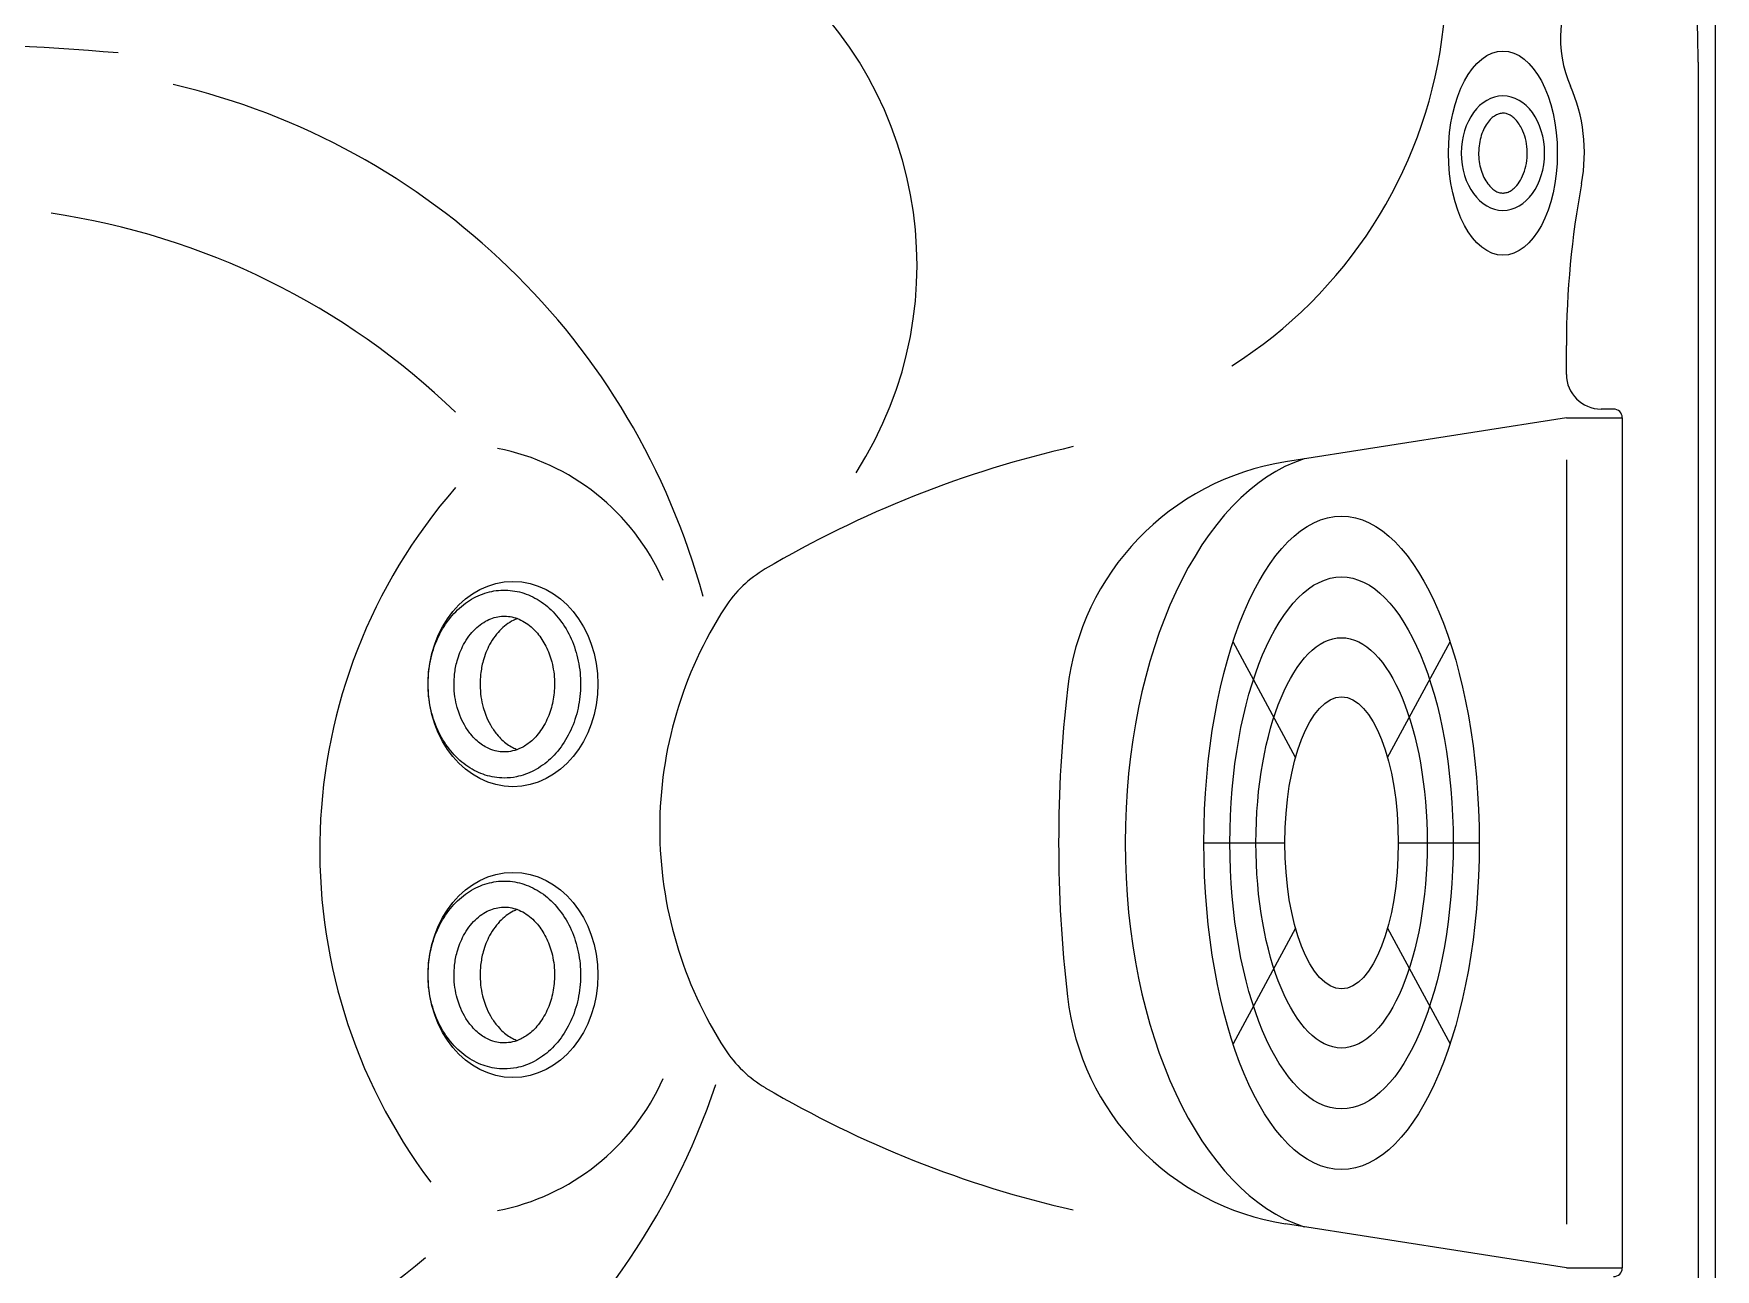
# Model space of a CAD drawing. Header units: millimetres. Extents: x -1155.38 to -1153.28, y 2264.62 to 2266.72.
# Drawn here: x -1154.249 to -1153.28, y 2265.428 to 2266.14 of the extents above; entities that cross this region are included whole.
import ezdxf

# ---------------------------------------------------------------- set-up
doc = ezdxf.new("R2010")
doc.units = ezdxf.units.MM
doc.header["$LTSCALE"] = 10
doc.layers.add('jacuzzi', color=1, linetype='Continuous')

msp = doc.modelspace()

# ---------------------------------------------------------------- linework, layer by layer
at = {"layer": 'jacuzzi'}
for p, q in [((-1153.29048, 2266.12403), (-1153.29048, 2265.22403)), ((-1153.36628, 2265.94403), (-1153.36628, 2265.96059)), ((-1153.33912, 2265.92403), (-1153.34628, 2265.92403)), ((-1153.36628, 2265.91903), (-1153.52801, 2265.89359)), ((-1153.36628, 2265.91903), (-1153.52801, 2265.89359)), ((-1153.36628, 2265.91903), (-1153.33412, 2265.91903)), ((-1153.33412, 2265.91903), (-1153.33412, 2265.42903)), ((-1153.33412, 2265.91903), (-1153.33412, 2265.42903)), ((-1153.36628, 2265.89484), (-1153.36628, 2265.45423)), ((-1153.52234, 2265.72314), (-1153.55834, 2265.78984)), ((-1153.46931, 2265.72314), (-1153.43331, 2265.78984)), ((-1153.57512, 2265.67403), (-1153.52848, 2265.67403)), ((-1153.46317, 2265.67403), (-1153.41653, 2265.67403)), ((-1153.52234, 2265.62492), (-1153.55834, 2265.55822)), ((-1153.46931, 2265.62492), (-1153.43331, 2265.55822)), ((-1153.36628, 2265.42903), (-1153.52801, 2265.45446)), ((-1153.36628, 2265.42903), (-1153.52801, 2265.45446)), ((-1153.36628, 2265.42903), (-1153.33412, 2265.42903))]:
    msp.add_line(p, q, dxfattribs=at)
at = {"layer": 'jacuzzi', "color": 3}
msp.add_lwpolyline([(-1155.38048, 2266.43403), (-1155.38048, 2264.91403, 0.414214), (-1155.09048, 2264.62403), (-1153.57048, 2264.62403, 0.414214), (-1153.28048, 2264.91403), (-1153.28048, 2266.43403, 0.414214), (-1153.57048, 2266.72403), (-1155.09048, 2266.72403, 0.414214)], format="xyb", close=True, dxfattribs=at)
at = {"layer": 'jacuzzi'}
for centre, radius, start, end in [((-1153.88048, 2266.12403), 0.59, 0, 90), ((-1153.70179, 2266.17373), 0.26634, 302.43253, 41.74173), ((-1153.96234, 2266.00705), 0.22197, 327.35545, 140.00307), ((-1153.29968, 2266.13772), 0.07, 148.2715, 203.30455), ((-1154.30342, 2265.00484), 1.12908, 84.77684, 98.60787), ((-1154.26348, 2265.70779), 0.41423, 15.14359, 76.80538), ((-1152.86628, 2265.96059), 0.5, 169.25903, 180), ((-1154.30047, 2265.61839), 0.42291, 45.9116, 81.67089), ((-1153.34628, 2265.94403), 0.02, 180, 270), ((-1153.33912, 2265.91903), 0.005, 0, 90), ((-1153.51227, 2265.29607), 0.62182, 102.83279, 120.49302), ((-1154.00728, 2265.77172), 0.13205, 23.9115, 78.97537), ((-1153.50471, 2265.74542), 0.15, 98.93704, 173.46681), ((-1153.76613, 2265.66983), 0.3183, 138.95073, 216.95814), ((-1153.79228, 2265.77157), 0.07, 120.49302, 147.12712), ((-1153.65433, 2265.68242), 0.23425, 147.12712, 180), ((-1152.88137, 2265.67403), 0.77741, 173.46681, 186.53319), ((-1153.65433, 2265.68242), 0.23425, 180, 212.87288), ((-1153.50471, 2265.60264), 0.15, 186.53319, 261.06296), ((-1153.79228, 2265.59327), 0.07, 212.87288, 239.50698), ((-1154.25745, 2265.67065), 0.42363, 276.89524, 341.30523), ((-1154.00728, 2265.59171), 0.13205, 281.02463, 336.0885), ((-1153.51227, 2266.06876), 0.62182, 239.50698, 257.16721), ((-1154.30413, 2265.76486), 0.43298, 278.84989, 310.40243), ((-1153.33912, 2265.42903), 0.005, 270, 0)]:
    msp.add_arc(centre, radius, start, end, dxfattribs=at)
for centre, major_axis, ratio in [((-1153.40286, 2266.07151), (0, -0.05884), 0.532442), ((-1153.49582, 2265.67403), (0, -0.18824), 0.421246), ((-1153.9731, 2265.76554), (0, -0.05914), 0.827692), ((-1153.49582, 2265.67403), (0, -0.15324), 0.419572), ((-1153.49582, 2265.67403), (0, -0.11824), 0.416909), ((-1153.49582, 2265.67403), (0, 0.08413), 0.388089), ((-1153.9731, 2265.59788), (0, -0.05914), 0.827692)]:
    msp.add_ellipse(centre, major_axis=major_axis, ratio=ratio, dxfattribs=at)
for centre, major_axis, ratio, start_param, end_param in [((-1153.40286, 2266.07151), (0, 0.06878), 0.682372, 4.451568, 5.306677), ((-1153.49582, 2265.67403), (0, 0.22463), 0.554957, 0.174102, 2.967491)]:
    msp.add_ellipse(centre, major_axis=major_axis, ratio=ratio, start_param=start_param, end_param=end_param, dxfattribs=at)
at = {"layer": 'jacuzzi', "extrusion": (0, 0, -1)}
msp.add_ellipse((-1153.40286, 2266.07151), major_axis=(0, 0.033), ratio=0.727273, dxfattribs=at)
at = {"layer": 'jacuzzi'}
for points, knots in [([(-1153.40286, 2266.09451), (-1153.40227, 2266.09451), (-1153.40167, 2266.09444), (-1153.40044, 2266.09414), (-1153.3998, 2266.09391), (-1153.39847, 2266.09325), (-1153.39778, 2266.09282), (-1153.39639, 2266.09171), (-1153.39569, 2266.09104), (-1153.39432, 2266.08946), (-1153.39365, 2266.08855), (-1153.3924, 2266.08651), (-1153.39182, 2266.08538), (-1153.39057, 2266.0824), (-1153.38997, 2266.08045), (-1153.38913, 2266.07635), (-1153.3889, 2266.0742), (-1153.38884, 2266.06988), (-1153.389, 2266.06771), (-1153.38972, 2266.06355), (-1153.39026, 2266.06155), (-1153.39165, 2266.05792), (-1153.3925, 2266.05627), (-1153.39435, 2266.05346), (-1153.39536, 2266.05229), (-1153.39718, 2266.05064), (-1153.39798, 2266.05007), (-1153.39953, 2266.04921), (-1153.40028, 2266.04893), (-1153.40171, 2266.04857), (-1153.40239, 2266.0485), (-1153.40377, 2266.04854), (-1153.40446, 2266.04865), (-1153.40591, 2266.0491), (-1153.40667, 2266.04944), (-1153.40825, 2266.05042), (-1153.40906, 2266.05105), (-1153.41067, 2266.05265), (-1153.41146, 2266.05361), (-1153.41295, 2266.05583), (-1153.41365, 2266.05709), (-1153.41486, 2266.05986), (-1153.41538, 2266.06137), (-1153.4162, 2266.06454), (-1153.4165, 2266.06621), (-1153.41686, 2266.06962), (-1153.41691, 2266.07135), (-1153.41675, 2266.0748), (-1153.41655, 2266.0765), (-1153.41591, 2266.07979), (-1153.41547, 2266.08137), (-1153.4144, 2266.08432), (-1153.41377, 2266.08569), (-1153.41237, 2266.08814), (-1153.4116, 2266.08923), (-1153.41002, 2266.09108), (-1153.40921, 2266.09184), (-1153.4076, 2266.09305), (-1153.40682, 2266.0935), (-1153.40531, 2266.09415), (-1153.4046, 2266.09434), (-1153.40355, 2266.09449), (-1153.40321, 2266.09451), (-1153.40286, 2266.09451)], [0, 0, 0, 0, 0.174374, 0.174374, 0.348747, 0.348747, 0.523121, 0.523121, 0.697494, 0.697494, 0.871868, 0.871868, 1.046241, 1.046241, 1.298301, 1.298301, 1.550361, 1.550361, 1.802421, 1.802421, 2.054481, 2.054481, 2.306541, 2.306541, 2.558601, 2.558601, 2.759925, 2.759925, 2.961248, 2.961248, 3.162572, 3.162572, 3.363895, 3.363895, 3.565218, 3.565218, 3.766542, 3.766542, 3.967865, 3.967865, 4.169188, 4.169188, 4.370512, 4.370512, 4.571835, 4.571835, 4.773159, 4.773159, 4.974482, 4.974482, 5.175805, 5.175805, 5.377129, 5.377129, 5.578452, 5.578452, 5.779775, 5.779775, 5.981099, 5.981099, 6.182422, 6.182422, 6.283185, 6.283185, 6.283185, 6.283185]), ([(-1153.97811, 2265.7114), (-1153.97579, 2265.7114), (-1153.97347, 2265.71163), (-1153.96765, 2265.71278), (-1153.96418, 2265.71401), (-1153.95754, 2265.71751), (-1153.95438, 2265.71978), (-1153.94858, 2265.72523), (-1153.94594, 2265.72842), (-1153.94136, 2265.73553), (-1153.93943, 2265.73945), (-1153.93643, 2265.74779), (-1153.93535, 2265.7522), (-1153.93414, 2265.76122), (-1153.934, 2265.76583), (-1153.93467, 2265.77494), (-1153.93547, 2265.77944), (-1153.93797, 2265.78804), (-1153.93966, 2265.79214), (-1153.9438, 2265.79966), (-1153.94626, 2265.80308), (-1153.95174, 2265.80906), (-1153.95477, 2265.81161), (-1153.9612, 2265.8157), (-1153.9646, 2265.81724), (-1153.97158, 2265.81926), (-1153.97515, 2265.81974), (-1153.98229, 2265.81962), (-1153.98585, 2265.81901), (-1153.99279, 2265.81675), (-1153.99616, 2265.81509), (-1154.0025, 2265.81077), (-1154.00548, 2265.80811), (-1154.01082, 2265.80193), (-1154.0132, 2265.79842), (-1154.01716, 2265.79074), (-1154.01876, 2265.78659), (-1154.02105, 2265.7779), (-1154.02175, 2265.77337), (-1154.0222, 2265.76424), (-1154.02195, 2265.75964), (-1154.02052, 2265.75067), (-1154.01934, 2265.7463), (-1154.01614, 2265.73808), (-1154.01412, 2265.73423), (-1154.00939, 2265.72728), (-1154.00668, 2265.7242), (-1154.00076, 2265.71896), (-1153.99755, 2265.71681), (-1153.99085, 2265.71355), (-1153.98735, 2265.71243), (-1153.98192, 2265.71156), (-1153.98001, 2265.7114), (-1153.97811, 2265.7114)], [0, 0, 0, 0, 0.162022, 0.162022, 0.411522, 0.411522, 0.661023, 0.661023, 0.910523, 0.910523, 1.160024, 1.160024, 1.409524, 1.409524, 1.659024, 1.659024, 1.908525, 1.908525, 2.158025, 2.158025, 2.407526, 2.407526, 2.657026, 2.657026, 2.906526, 2.906526, 3.156027, 3.156027, 3.405527, 3.405527, 3.655028, 3.655028, 3.904528, 3.904528, 4.154029, 4.154029, 4.403529, 4.403529, 4.653029, 4.653029, 4.90253, 4.90253, 5.15203, 5.15203, 5.401531, 5.401531, 5.651031, 5.651031, 5.900532, 5.900532, 6.150032, 6.150032, 6.283185, 6.283185, 6.283185, 6.283185]), ([(-1153.97811, 2265.7264), (-1153.97651, 2265.7264), (-1153.97491, 2265.72659), (-1153.97169, 2265.72735), (-1153.97007, 2265.72793), (-1153.96756, 2265.72917), (-1153.96665, 2265.72968), (-1153.96485, 2265.73086), (-1153.96396, 2265.73152), (-1153.96204, 2265.73312), (-1153.96102, 2265.73409), (-1153.95905, 2265.73624), (-1153.9581, 2265.73742), (-1153.9563, 2265.73997), (-1153.95545, 2265.74134), (-1153.95388, 2265.74427), (-1153.95316, 2265.74581), (-1153.95194, 2265.7489), (-1153.95143, 2265.75043), (-1153.95055, 2265.75359), (-1153.95018, 2265.75521), (-1153.94962, 2265.75848), (-1153.94941, 2265.76013), (-1153.94917, 2265.76346), (-1153.94913, 2265.76514), (-1153.94922, 2265.76878), (-1153.94938, 2265.77072), (-1153.94992, 2265.77457), (-1153.9503, 2265.77646), (-1153.9512, 2265.7799), (-1153.95169, 2265.78146), (-1153.95283, 2265.78447), (-1153.95346, 2265.78593), (-1153.95487, 2265.78871), (-1153.95564, 2265.79005), (-1153.95728, 2265.79255), (-1153.95816, 2265.79373), (-1153.96138, 2265.79756), (-1153.96392, 2265.79972), (-1153.96786, 2265.80211), (-1153.96923, 2265.80278), (-1153.97197, 2265.80381), (-1153.97334, 2265.80417), (-1153.97607, 2265.80463), (-1153.97743, 2265.80472), (-1153.98015, 2265.80463), (-1153.98151, 2265.80445), (-1153.98423, 2265.80381), (-1153.98559, 2265.80335), (-1153.9883, 2265.80213), (-1153.98966, 2265.80137), (-1153.99233, 2265.79954), (-1153.99365, 2265.79846), (-1153.99615, 2265.79601), (-1153.99734, 2265.79465), (-1153.99957, 2265.79165), (-1154.00062, 2265.79001), (-1154.00233, 2265.78682), (-1154.00303, 2265.78531), (-1154.00428, 2265.78216), (-1154.00483, 2265.78052), (-1154.00597, 2265.77636), (-1154.00646, 2265.77378), (-1154.00697, 2265.76914), (-1154.00707, 2265.7671), (-1154.00703, 2265.76278), (-1154.00686, 2265.7605), (-1154.00624, 2265.75617), (-1154.0058, 2265.75411), (-1154.00483, 2265.75058), (-1154.00433, 2265.74909), (-1154.003, 2265.74565), (-1154.00209, 2265.74375), (-1153.99998, 2265.74002), (-1153.99875, 2265.73824), (-1153.99648, 2265.73546), (-1153.99548, 2265.73439), (-1153.99346, 2265.73249), (-1153.99244, 2265.73166), (-1153.99036, 2265.73017), (-1153.98931, 2265.72953), (-1153.98665, 2265.72814), (-1153.98504, 2265.72752), (-1153.98211, 2265.72675), (-1153.98079, 2265.72654), (-1153.97902, 2265.72642), (-1153.97856, 2265.7264), (-1153.97811, 2265.7264)], [0, 0, 0, 0, 0.193576, 0.193576, 0.387152, 0.387152, 0.496157, 0.496157, 0.605163, 0.605163, 0.734751, 0.734751, 0.86434, 0.86434, 0.994997, 0.994997, 1.125653, 1.125653, 1.245243, 1.245243, 1.364832, 1.364832, 1.48278, 1.48278, 1.600727, 1.600727, 1.738726, 1.738726, 1.876725, 1.876725, 1.997341, 1.997341, 2.117956, 2.117956, 2.240856, 2.240856, 2.363756, 2.363756, 2.675991, 2.675991, 2.839859, 2.839859, 3.004579, 3.004579, 3.169298, 3.169298, 3.334018, 3.334018, 3.496684, 3.496684, 3.659351, 3.659351, 3.822017, 3.822017, 3.979794, 3.979794, 4.137571, 4.137571, 4.265238, 4.265238, 4.392905, 4.392905, 4.580229, 4.580229, 4.723675, 4.723675, 4.884416, 4.884416, 5.035346, 5.035346, 5.151409, 5.151409, 5.313166, 5.313166, 5.492042, 5.492042, 5.62239, 5.62239, 5.74899, 5.74899, 5.87559, 5.87559, 6.068683, 6.068683, 6.227972, 6.227972, 6.283185, 6.283185, 6.283185, 6.283185]), ([(-1153.9706, 2265.80329), (-1153.97105, 2265.80313), (-1153.9715, 2265.80294), (-1153.9733, 2265.80213), (-1153.97466, 2265.80137), (-1153.97733, 2265.79954), (-1153.97865, 2265.79846), (-1153.98115, 2265.79601), (-1153.98234, 2265.79465), (-1153.98457, 2265.79165), (-1153.98562, 2265.79001), (-1153.98733, 2265.78682), (-1153.98803, 2265.78531), (-1153.98928, 2265.78216), (-1153.98983, 2265.78052), (-1153.99097, 2265.77636), (-1153.99146, 2265.77378), (-1153.99197, 2265.76913), (-1153.99207, 2265.7671), (-1153.99203, 2265.76278), (-1153.99186, 2265.7605), (-1153.99124, 2265.75617), (-1153.9908, 2265.75411), (-1153.98983, 2265.75058), (-1153.98933, 2265.74909), (-1153.988, 2265.74565), (-1153.98709, 2265.74375), (-1153.98498, 2265.74002), (-1153.98375, 2265.73824), (-1153.98148, 2265.73546), (-1153.98048, 2265.73439), (-1153.97846, 2265.73249), (-1153.97744, 2265.73166), (-1153.97536, 2265.73017), (-1153.97431, 2265.72953), (-1153.97238, 2265.72852), (-1153.97149, 2265.72812), (-1153.97061, 2265.72779)], [3.443071, 3.443071, 3.443071, 3.443071, 3.496684, 3.496684, 3.659351, 3.659351, 3.822017, 3.822017, 3.979794, 3.979794, 4.137571, 4.137571, 4.265238, 4.265238, 4.392905, 4.392905, 4.580229, 4.580229, 4.723675, 4.723675, 4.884416, 4.884416, 5.035346, 5.035346, 5.151409, 5.151409, 5.313166, 5.313166, 5.492042, 5.492042, 5.62239, 5.62239, 5.74899, 5.74899, 5.87559, 5.87559, 5.98176, 5.98176, 5.98176, 5.98176]), ([(-1153.97811, 2265.54374), (-1153.97579, 2265.54374), (-1153.97347, 2265.54397), (-1153.96765, 2265.54512), (-1153.96418, 2265.54635), (-1153.95754, 2265.54985), (-1153.95438, 2265.55211), (-1153.94858, 2265.55757), (-1153.94594, 2265.56075), (-1153.94136, 2265.56787), (-1153.93943, 2265.57179), (-1153.93643, 2265.58013), (-1153.93535, 2265.58454), (-1153.93414, 2265.59356), (-1153.934, 2265.59817), (-1153.93467, 2265.60728), (-1153.93547, 2265.61178), (-1153.93797, 2265.62038), (-1153.93966, 2265.62447), (-1153.9438, 2265.632), (-1153.94626, 2265.63542), (-1153.95174, 2265.6414), (-1153.95477, 2265.64395), (-1153.9612, 2265.64804), (-1153.9646, 2265.64958), (-1153.97158, 2265.6516), (-1153.97515, 2265.65208), (-1153.98229, 2265.65195), (-1153.98585, 2265.65135), (-1153.99279, 2265.64909), (-1153.99616, 2265.64743), (-1154.0025, 2265.6431), (-1154.00548, 2265.64044), (-1154.01082, 2265.63427), (-1154.0132, 2265.63075), (-1154.01716, 2265.62308), (-1154.01876, 2265.61893), (-1154.02105, 2265.61024), (-1154.02175, 2265.60571), (-1154.0222, 2265.59658), (-1154.02195, 2265.59198), (-1154.02052, 2265.58301), (-1154.01934, 2265.57864), (-1154.01614, 2265.57041), (-1154.01412, 2265.56656), (-1154.00939, 2265.55962), (-1154.00668, 2265.55653), (-1154.00076, 2265.55129), (-1153.99755, 2265.54914), (-1153.99085, 2265.54588), (-1153.98735, 2265.54477), (-1153.98192, 2265.54389), (-1153.98001, 2265.54374), (-1153.97811, 2265.54374)], [0, 0, 0, 0, 0.162022, 0.162022, 0.411522, 0.411522, 0.661023, 0.661023, 0.910523, 0.910523, 1.160024, 1.160024, 1.409524, 1.409524, 1.659024, 1.659024, 1.908525, 1.908525, 2.158025, 2.158025, 2.407526, 2.407526, 2.657026, 2.657026, 2.906526, 2.906526, 3.156027, 3.156027, 3.405527, 3.405527, 3.655028, 3.655028, 3.904528, 3.904528, 4.154029, 4.154029, 4.403529, 4.403529, 4.653029, 4.653029, 4.90253, 4.90253, 5.15203, 5.15203, 5.401531, 5.401531, 5.651031, 5.651031, 5.900532, 5.900532, 6.150032, 6.150032, 6.283185, 6.283185, 6.283185, 6.283185]), ([(-1153.97811, 2265.55874), (-1153.97651, 2265.55874), (-1153.97491, 2265.55893), (-1153.97169, 2265.55969), (-1153.97007, 2265.56027), (-1153.96756, 2265.56151), (-1153.96665, 2265.56202), (-1153.96485, 2265.5632), (-1153.96396, 2265.56386), (-1153.96204, 2265.56546), (-1153.96102, 2265.56643), (-1153.95905, 2265.56858), (-1153.9581, 2265.56976), (-1153.9563, 2265.57231), (-1153.95545, 2265.57368), (-1153.95388, 2265.5766), (-1153.95316, 2265.57815), (-1153.95194, 2265.58124), (-1153.95143, 2265.58277), (-1153.95055, 2265.58592), (-1153.95018, 2265.58755), (-1153.94962, 2265.59082), (-1153.94941, 2265.59247), (-1153.94917, 2265.5958), (-1153.94913, 2265.59748), (-1153.94922, 2265.60111), (-1153.94938, 2265.60306), (-1153.94992, 2265.60691), (-1153.9503, 2265.6088), (-1153.9512, 2265.61224), (-1153.95169, 2265.6138), (-1153.95283, 2265.61681), (-1153.95346, 2265.61827), (-1153.95487, 2265.62105), (-1153.95564, 2265.62238), (-1153.95728, 2265.62489), (-1153.95816, 2265.62607), (-1153.96138, 2265.6299), (-1153.96392, 2265.63206), (-1153.96786, 2265.63445), (-1153.96923, 2265.63512), (-1153.97197, 2265.63615), (-1153.97334, 2265.63651), (-1153.97607, 2265.63697), (-1153.97743, 2265.63706), (-1153.98015, 2265.63696), (-1153.98151, 2265.63678), (-1153.98423, 2265.63614), (-1153.98559, 2265.63569), (-1153.9883, 2265.63447), (-1153.98966, 2265.63371), (-1153.99233, 2265.63188), (-1153.99365, 2265.63079), (-1153.99615, 2265.62835), (-1153.99734, 2265.62699), (-1153.99957, 2265.62399), (-1154.00062, 2265.62235), (-1154.00233, 2265.61916), (-1154.00303, 2265.61765), (-1154.00428, 2265.6145), (-1154.00483, 2265.61286), (-1154.00597, 2265.6087), (-1154.00646, 2265.60611), (-1154.00697, 2265.60147), (-1154.00707, 2265.59944), (-1154.00703, 2265.59512), (-1154.00686, 2265.59284), (-1154.00624, 2265.58851), (-1154.0058, 2265.58645), (-1154.00483, 2265.58292), (-1154.00433, 2265.58142), (-1154.003, 2265.57799), (-1154.00209, 2265.57609), (-1153.99998, 2265.57236), (-1153.99875, 2265.57057), (-1153.99648, 2265.5678), (-1153.99548, 2265.56673), (-1153.99346, 2265.56483), (-1153.99244, 2265.56399), (-1153.99036, 2265.56251), (-1153.98931, 2265.56187), (-1153.98665, 2265.56048), (-1153.98504, 2265.55986), (-1153.98211, 2265.55909), (-1153.98079, 2265.55887), (-1153.97902, 2265.55876), (-1153.97856, 2265.55874), (-1153.97811, 2265.55874)], [0, 0, 0, 0, 0.193576, 0.193576, 0.387152, 0.387152, 0.496157, 0.496157, 0.605163, 0.605163, 0.734751, 0.734751, 0.86434, 0.86434, 0.994997, 0.994997, 1.125653, 1.125653, 1.245243, 1.245243, 1.364832, 1.364832, 1.48278, 1.48278, 1.600727, 1.600727, 1.738726, 1.738726, 1.876725, 1.876725, 1.997341, 1.997341, 2.117956, 2.117956, 2.240856, 2.240856, 2.363756, 2.363756, 2.675991, 2.675991, 2.839859, 2.839859, 3.004579, 3.004579, 3.169298, 3.169298, 3.334018, 3.334018, 3.496684, 3.496684, 3.659351, 3.659351, 3.822017, 3.822017, 3.979794, 3.979794, 4.137571, 4.137571, 4.265238, 4.265238, 4.392905, 4.392905, 4.580229, 4.580229, 4.723675, 4.723675, 4.884416, 4.884416, 5.035346, 5.035346, 5.151409, 5.151409, 5.313166, 5.313166, 5.492042, 5.492042, 5.62239, 5.62239, 5.74899, 5.74899, 5.87559, 5.87559, 6.068683, 6.068683, 6.227972, 6.227972, 6.283185, 6.283185, 6.283185, 6.283185]), ([(-1153.9706, 2265.63563), (-1153.97105, 2265.63546), (-1153.9715, 2265.63528), (-1153.9733, 2265.63447), (-1153.97466, 2265.63371), (-1153.97733, 2265.63188), (-1153.97865, 2265.63079), (-1153.98115, 2265.62834), (-1153.98234, 2265.62699), (-1153.98457, 2265.62399), (-1153.98562, 2265.62235), (-1153.98733, 2265.61916), (-1153.98803, 2265.61765), (-1153.98928, 2265.6145), (-1153.98983, 2265.61286), (-1153.99097, 2265.6087), (-1153.99146, 2265.60611), (-1153.99197, 2265.60147), (-1153.99207, 2265.59944), (-1153.99203, 2265.59512), (-1153.99186, 2265.59284), (-1153.99124, 2265.58851), (-1153.9908, 2265.58645), (-1153.98983, 2265.58292), (-1153.98933, 2265.58142), (-1153.988, 2265.57799), (-1153.98709, 2265.57609), (-1153.98498, 2265.57236), (-1153.98375, 2265.57057), (-1153.98148, 2265.5678), (-1153.98048, 2265.56673), (-1153.97846, 2265.56483), (-1153.97744, 2265.56399), (-1153.97536, 2265.56251), (-1153.97431, 2265.56187), (-1153.97238, 2265.56086), (-1153.97149, 2265.56046), (-1153.97061, 2265.56013)], [3.443071, 3.443071, 3.443071, 3.443071, 3.496684, 3.496684, 3.659351, 3.659351, 3.822017, 3.822017, 3.979794, 3.979794, 4.137571, 4.137571, 4.265238, 4.265238, 4.392905, 4.392905, 4.580229, 4.580229, 4.723675, 4.723675, 4.884416, 4.884416, 5.035346, 5.035346, 5.151409, 5.151409, 5.313166, 5.313166, 5.492042, 5.492042, 5.62239, 5.62239, 5.74899, 5.74899, 5.87559, 5.87559, 5.98176, 5.98176, 5.98176, 5.98176])]:
    msp.add_open_spline(points, degree=3, knots=knots, dxfattribs=at)

doc.saveas('drawing.dxf')
